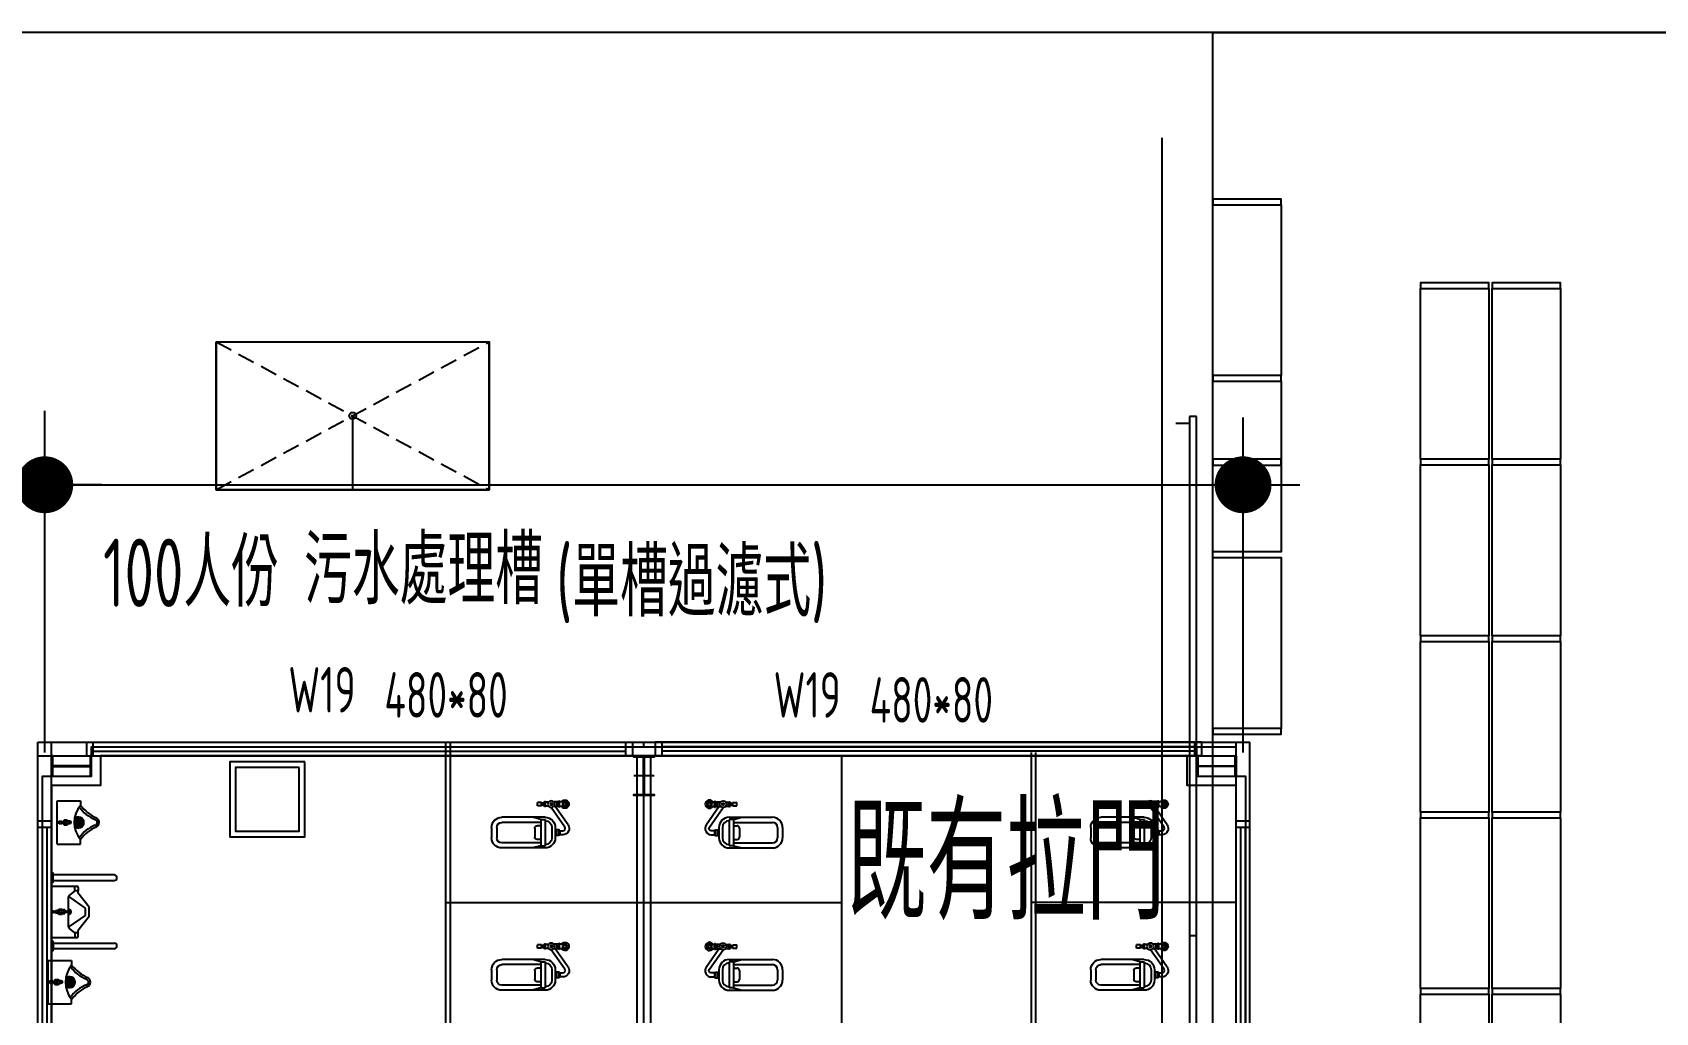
# Model space of a CAD drawing. Extents: x -40736 to 716455, y -65544 to 37405.
# Drawn here: x 352354 to 353780, y -32904 to -32043 of the extents above; entities that cross this region are included whole.
import ezdxf

# ---------------------------------------------------------------- set-up
doc = ezdxf.new("R2010")
doc.units = 0
doc.header["$LTSCALE"] = 600
doc.header["$MEASUREMENT"] = 0
doc.linetypes.add('DASHED2', pattern=[0.375, 0.25, -0.125])
doc.layers.get('0').update_dxf_attribs({"linetype": 'CONTINUOUS'})
doc.layers.get('DEFPOINTS').update_dxf_attribs({"linetype": 'CONTINUOUS'})
for name, color, linetype in [('1', 1, 'CONTINUOUS'), ('C3', 3, 'CONTINUOUS'), ('C4', 4, 'CONTINUOUS'), ('C5', 5, 'CONTINUOUS'), ('C6', 6, 'CONTINUOUS'), ('C7', 7, 'CONTINUOUS'), ('DIM', 4, 'CONTINUOUS'), ('DOOR', 7, 'CONTINUOUS'), ('DTOILET', 4, 'CONTINUOUS'), ('F', 22, 'CONTINUOUS'), ('TOILET', 5, 'CONTINUOUS'), ('WALL', 2, 'CONTINUOUS'), ('WINDOW', 5, 'CONTINUOUS'), ('WINDOWP', 4, 'CONTINUOUS'), ('底圖', 253, 'CONTINUOUS')]:
    doc.layers.add(name, color=color, linetype=linetype)
doc.styles.add('CHINESET', font='ISOCP.SHX', dxfattribs={"width": 0.7, "bigfont": 'CHINESET.SHX'})

# ---------------------------------------------------------------- blocks, each defined once
blk = doc.blocks.new('*X435')
at = {"layer": 'C6', "color": 0}
for p, q in [((12380.1, 69469.7), (12381.2, 69470.8)), ((12381.9, 69469.7), (12383, 69470.8)), ((12385.4, 69469.7), (12386.5, 69470.8)), ((12387.2, 69469.7), (12388.3, 69470.8)), ((12388.4, 69467.4), (12389.1, 69468.1)), ((12388.4, 69465.6), (12389.1, 69466.3)), ((12388.4, 69462.1), (12389.1, 69462.8)), ((12388.4, 69460.3), (12389.1, 69461)), ((12390.7, 69469.7), (12391.8, 69470.8)), ((12392.5, 69469.7), (12393.6, 69470.8)), ((12396, 69469.7), (12397.1, 69470.8)), ((12388.4, 69456.8), (12389.1, 69457.5)), ((12388.4, 69455), (12389.1, 69455.7)), ((12388.4, 69451.5), (12389.1, 69452.2)), ((12388.4, 69449.7), (12389.1, 69450.4)), ((12388.4, 69446.2), (12389.1, 69446.9)), ((12379.8, 69435.8), (12380.9, 69436.9)), ((12383.3, 69435.8), (12384.4, 69436.9)), ((12385.1, 69435.8), (12386.2, 69436.9)), ((12388.4, 69444.4), (12389.1, 69445.1)), ((12388.4, 69440.9), (12389.1, 69441.6)), ((12388.4, 69439.1), (12389.1, 69439.8)), ((12388.6, 69435.8), (12389.7, 69436.9)), ((12390.4, 69435.8), (12391.5, 69436.9)), ((12393.9, 69435.8), (12395, 69436.9)), ((12395.7, 69435.8), (12396.8, 69436.9))]:
    blk.add_line(p, q, dxfattribs=at)
blk = doc.blocks.new('DOT')
at = {"color": 0}
blk.add_line((-1, 0), (1, 0), dxfattribs=at)
at = {"color": 0, "const_width": 0.5}
blk.add_lwpolyline([(-0.25, 0, 1), (0.25, 0, 1)], format="xyb", close=True, dxfattribs=at)
blk = doc.blocks.new('T004-A', base_point=(2152.1, 2934.2))
at = {"layer": 'DTOILET'}
for p, q in [((2160.3, 2925.2), (2164.3, 2925.2)), ((2164.3, 2920.7), (2164.3, 2925.7)), ((2164.3, 2925.7), (2165.1, 2925.7)), ((2165.1, 2920.7), (2165.1, 2925.7)), ((2165.1, 2925.2), (2169.4, 2925.2)), ((2166.7, 2921.2), (2166.7, 2925.2)), ((2174.1, 2924.9), (2176.7, 2924.9)), ((2176.7, 2921.2), (2176.7, 2925.2)), ((2176.7, 2925.2), (2177.5, 2925.2)), ((2177.5, 2921.2), (2177.5, 2925.2)), ((2177.5, 2924.9), (2178.3, 2924.9)), ((2178.3, 2921.4), (2178.3, 2924.9)), ((2178.3, 2924.1), (2180.3, 2924.1)), ((2180.3, 2921.7), (2180.3, 2924.7)), ((2180.3, 2924.7), (2183.8, 2924.7)), ((2183.8, 2921.7), (2183.8, 2924.7)), ((2160.3, 2921.2), (2164.3, 2921.2)), ((2164.3, 2920.7), (2165.1, 2920.7)), ((2165.1, 2921.2), (2169.4, 2921.2)), ((2174.1, 2921.4), (2176.7, 2921.4)), ((2176.7, 2921.2), (2177.5, 2921.2)), ((2177.5, 2921.4), (2178.3, 2921.4)), ((2178.3, 2922.3), (2180.3, 2922.3)), ((2180.3, 2921.7), (2183.8, 2921.7)), ((2161.4, 2896.4), (2164.1, 2896.4)), ((2164.1, 2900.4), (2164.1, 2895.9)), ((2164.1, 2900.4), (2165.1, 2900.4)), ((2164.1, 2895.9), (2165.1, 2895.9)), ((2165.1, 2900.7), (2165.1, 2895.7)), ((2165.1, 2900.7), (2167.1, 2900.7)), ((2165.1, 2895.7), (2167.1, 2895.7)), ((2167.1, 2900.7), (2167.1, 2895.7)), ((2167.1, 2900.4), (2168.1, 2900.4)), ((2167.1, 2895.9), (2168.1, 2895.9)), ((2171.1, 2902.7), (2171.1, 2893.7)), ((2180.9, 2907.2), (2215.1, 2907.2)), ((2180.9, 2904.2), (2184.1, 2904.2)), ((2186.1, 2902.2), (2186.1, 2894.2)), ((2219.6, 2902.7), (2219.6, 2893.7)), ((2180.9, 2892.2), (2184.1, 2892.2)), ((2180.9, 2889.2), (2215.1, 2889.2))]:
    blk.add_line(p, q, dxfattribs=at)
blk.add_lwpolyline([(2156.9, 2905.1), (2168.1, 2921.2)], dxfattribs=at)
blk.add_lwpolyline([(2164.1, 2899.9), (2161.4, 2899.9, -0.606815), (2159.7, 2903.1), (2171.7, 2920.2)], format="xyb", dxfattribs=at)
for centre, radius in [((2159.7, 2923.2), 2.1), ((2159.7, 2923.2), 1.35), ((2171.7, 2923.2), 3), ((2171.7, 2923.2), 1)]:
    blk.add_circle(centre, radius, dxfattribs=at)
for centre, radius, start, end in [((2159.7, 2923.2), 3.6, 33.749, 326.251), ((2161.4, 2901.9), 5.5, 145, 270), ((2177.1, 2902.7), 6, 90, 180), ((2184.1, 2902.2), 2, 0, 90), ((2215.1, 2902.7), 4.5, 0, 90), ((2177.1, 2893.7), 6, 180, 270), ((2184.1, 2894.2), 2, 270, 0), ((2215.1, 2893.7), 4.5, 270, 0)]:
    blk.add_arc(centre, radius, start, end, dxfattribs=at)
at = {"layer": 'TOILET'}
for p, q in [((2177.1, 2911.7), (2215.1, 2911.7)), ((2177.1, 2909.7), (2177.1, 2886.7)), ((2180.9, 2909.7), (2177.1, 2909.7)), ((2180.9, 2909.7), (2188.1, 2911.7)), ((2180.9, 2909.7), (2180.9, 2886.7)), ((2168.1, 2902.7), (2168.1, 2893.7)), ((2224.1, 2902.7), (2224.1, 2893.7)), ((2180.9, 2886.7), (2177.1, 2886.7)), ((2177.1, 2884.7), (2215.1, 2884.7)), ((2180.9, 2886.7), (2188.1, 2884.7))]:
    blk.add_line(p, q, dxfattribs=at)
for centre, start, end in [((2177.1, 2902.7), 90, 180), ((2215.1, 2902.7), 0, 90), ((2177.1, 2893.7), 180, 270), ((2215.1, 2893.7), 270, 0)]:
    blk.add_arc(centre, 9, start, end, dxfattribs=at)
blk = doc.blocks.new('T012-A', base_point=(3638.8, 4041.3))
at = {"layer": 'DTOILET'}
for p, q in [((3657, 4041), (3656.7, 4041.3)), ((3657, 4041), (3658.7, 4041)), ((3658.7, 4039.6), (3657, 4039.6)), ((3657, 4039.6), (3657, 4037.2)), ((3657, 4037.2), (3658.7, 4037.2)), ((3657.3, 4039.6), (3657.3, 4041)), ((3657.3, 4036.2), (3657.3, 4037.2)), ((3658.4, 4039.6), (3658.4, 4041)), ((3658.4, 4037.2), (3658.4, 4036.2)), ((3658.7, 4041), (3658.9, 4041.3)), ((3658.7, 4037.2), (3658.7, 4039.6)), ((3656.8, 4031.7), (3656.8, 4030)), ((3656.8, 4030), (3658.9, 4030)), ((3657.1, 4030), (3657.1, 4028.9)), ((3657.1, 4028.9), (3658.6, 4028.9)), ((3657.3, 4031.5), (3657.3, 4030)), ((3657.5, 4030), (3657.5, 4028.9)), ((3658.1, 4028.9), (3658.1, 4030)), ((3658.5, 4031.5), (3658.5, 4030)), ((3658.5, 4030), (3658.5, 4028.9)), ((3658.6, 4028.9), (3658.6, 4030)), ((3658.9, 4030), (3658.9, 4031.7))]:
    blk.add_line(p, q, dxfattribs=at)
for points in [[(3654.7, 4022, -1.169756), (3654.7, 4022.5), (3656.6, 4022.3)], [(3655, 4023.6, -1.169756), (3655.2, 4024), (3656.8, 4022.9)], [(3656.1, 4024.9, -1.169756), (3656.5, 4025.1), (3657.2, 4023.3)], [(3657.6, 4025.4, -1.169756), (3658, 4025.4), (3657.8, 4023.5)], [(3659.2, 4025.1, -1.169756), (3659.6, 4024.9), (3658.4, 4023.3)], [(3660.4, 4024, -1.169756), (3660.6, 4023.6), (3658.9, 4022.9)], [(3661, 4022.5, -1.169756), (3661, 4022), (3659.1, 4022.3)], [(3655.2, 4020.5, -1.169756), (3655, 4020.9), (3656.8, 4021.6)], [(3656.5, 4019.4, -1.169756), (3656.1, 4019.7), (3657.2, 4021.2)], [(3658, 4019.1, -1.169756), (3657.6, 4019.1), (3657.8, 4021)], [(3659.6, 4019.7, -1.169756), (3659.2, 4019.4), (3658.4, 4021.2)], [(3660.6, 4020.9, -1.169756), (3660.4, 4020.5), (3658.9, 4021.6)]]:
    blk.add_lwpolyline(points, format="xyb", close=True, dxfattribs=at)
for centre, radius in [((3657.8, 4022.3), 3.61), ((3657.8, 4033.8), 2.41), ((3657.8, 4033.8), 0.802), ((3657.8, 4022.3), 0.314)]:
    blk.add_circle(centre, radius, dxfattribs=at)
for centre, radius, start, end in [((3657.8, 4022.5), 4.78, 132.4147, 47.5853), ((3625.6, 3995.8), 32.2, 21.8312, 54.3975), ((3690.3, 3995.8), 32.2, 125.8055, 158.1688)]:
    blk.add_arc(centre, radius, start, end, dxfattribs=at)
at = {"layer": 'DTOILET', "linetype": 'Continuous'}
blk.add_arc((3657.9, 4008.7), 2.68, 201.8312, 338.1688, dxfattribs=at)
at = {"layer": 'TOILET'}
for p, q in [((3638.8, 4041.3), (3676.8, 4041.3)), ((3638.8, 4041.3), (3638.8, 4020.8)), ((3676.8, 4041.3), (3676.8, 4020.8)), ((3638.8, 4020.8), (3642.8, 4020.8)), ((3676.8, 4020.8), (3672.8, 4020.8))]:
    blk.add_line(p, q, dxfattribs=at)
for centre, radius, start, end in [((3657.8, 4002.6), 23.6, 50.536, 129.464), ((3621.3, 3992.3), 35.7, 24.3154, 52.8619), ((3696.3, 3991.3), 37.7, 128.4729, 155.7836)]:
    blk.add_arc(centre, radius, start, end, dxfattribs=at)
at = {"layer": 'TOILET', "linetype": 'Continuous'}
blk.add_arc((3657.9, 4008.7), 4.45, 202.4368, 333.5283, dxfattribs=at)
blk = doc.blocks.new('T016-A', base_point=(3688, 4041.3))
at = {"layer": 'DTOILET'}
for p, q in [((3709.7, 4039.7), (3709.7, 4041.3)), ((3711.3, 4039.9), (3709.7, 4039.9)), ((3711.3, 4039.7), (3709.7, 4039.7)), ((3709.7, 4037.9), (3709.7, 4035.6)), ((3711.3, 4037.9), (3709.7, 4037.9)), ((3709.7, 4037.6), (3711.3, 4037.6)), ((3710, 4037.9), (3710, 4039.7)), ((3711, 4039.7), (3711, 4037.9)), ((3711.3, 4041.3), (3711.3, 4039.7)), ((3711.3, 4035.6), (3711.3, 4037.9)), ((3692, 4020.9), (3696, 4025.6)), ((3696.9, 4026.3), (3707.3, 4011.3)), ((3722.7, 4026.7), (3698.3, 4026.7)), ((3709.1, 4031.3), (3709.1, 4029.7)), ((3709.1, 4029.7), (3712.2, 4029.7)), ((3709.5, 4029.7), (3709.5, 4031.1)), ((3709.6, 4028.4), (3709.6, 4029.7)), ((3711.7, 4028.4), (3709.6, 4028.4)), ((3709.8, 4028.4), (3709.8, 4029.7)), ((3710, 4030.9), (3710, 4029.7)), ((3710.3, 4029.7), (3710.3, 4028.4)), ((3710.6, 4029.7), (3710.6, 4030.9)), ((3710.9, 4028.4), (3710.9, 4029.7)), ((3711.2, 4030.9), (3711.2, 4029.7)), ((3711.4, 4028.4), (3711.4, 4029.7)), ((3711.7, 4029.7), (3711.7, 4031.2)), ((3711.7, 4029.7), (3711.7, 4028.4)), ((3712.2, 4029.7), (3712.2, 4031.5)), ((3713.8, 4011.3), (3724.2, 4026.3)), ((3729, 4020.9), (3725, 4025.6)), ((3692, 4020.9), (3688, 4020.9)), ((3692, 4017.8), (3692, 4020.9)), ((3707.3, 4011.3), (3713.8, 4011.3)), ((3729, 4020.9), (3733.1, 4020.9)), ((3729, 4017.8), (3729, 4020.9))]:
    blk.add_line(p, q, dxfattribs=at)
for radius in [2.44, 1.05]:
    blk.add_circle((3710.5, 4033.3), radius, dxfattribs=at)
for centre, radius, start, end in [((3698.3, 4023.7), 3, 90, 139.9794), ((3710.5, 4026.7), 2.6, 180.1003, 359.8997), ((3710.5, 4026.7), 1.38, 180.1887, 359.8113), ((3722.7, 4023.7), 3, 40.0206, 90)]:
    blk.add_arc(centre, radius, start, end, dxfattribs=at)
at = {"layer": 'TOILET', "linetype": 'Continuous'}
for p, q in [((3676.5, 4040.3), (3676.5, 4041.3)), ((3684, 4039.8), (3677, 4039.8)), ((3678, 3986.3), (3678, 4039.8)), ((3683, 4039.8), (3683, 3986.3)), ((3684.5, 4041.3), (3684.5, 4040.3)), ((3736.5, 4041.3), (3736.5, 4040.3)), ((3737, 4039.8), (3744, 4039.8)), ((3738, 4039.8), (3738, 3986.3)), ((3743, 3986.3), (3743, 4039.8)), ((3744.5, 4040.3), (3744.5, 4041.3))]:
    blk.add_line(p, q, dxfattribs=at)
at = {"layer": 'TOILET'}
for p, q in [((3688, 4041.3), (3733, 4041.3)), ((3688, 4041.3), (3688, 4018.8)), ((3733, 4041.3), (3733, 4018.8)), ((3689, 4017.8), (3692, 4017.8)), ((3692.5, 4018.2), (3692, 4017.8)), ((3706.5, 4008.3), (3693.7, 4018.1)), ((3706.5, 4008.3), (3714.6, 4008.3)), ((3714.6, 4008.3), (3727.3, 4018.1)), ((3728.4, 4018.2), (3729, 4017.8)), ((3732, 4017.8), (3729, 4017.8))]:
    blk.add_line(p, q, dxfattribs=at)
at = {"layer": 'TOILET', "linetype": 'Continuous'}
for centre, radius, start, end in [((3677, 4040.3), 0.5, 180, 270), ((3684, 4040.3), 0.5, 270, 0), ((3737, 4040.3), 0.5, 180, 270), ((3744, 4040.3), 0.5, 270, 0), ((3680.5, 3986.3), 2.5, 180, 0), ((3740.5, 3986.3), 2.5, 180, 0)]:
    blk.add_arc(centre, radius, start, end, dxfattribs=at)
at = {"layer": 'TOILET'}
for centre, start, end in [((3689, 4018.8), 180, 270), ((3693.1, 4017.3), 52.5266, 121.5331), ((3727.9, 4017.3), 58.4311, 127.6526), ((3732, 4018.8), 270, 0)]:
    blk.add_arc(centre, 1, start, end, dxfattribs=at)
blk = doc.blocks.new('*U438')
at = {"layer": 'F', "linetype": 'Continuous'}
for p, q in [((-240, 6), (-240, -6)), ((240, 6), (240, -6))]:
    blk.add_line(p, q, dxfattribs=at)
at = {"layer": 'WINDOW', "linetype": 'Continuous'}
for p, q in [((-234, -6), (-234, 6)), ((-234, 2), (234, 2)), ((234, -6), (234, 6)), ((-234, -2), (234, -2))]:
    blk.add_line(p, q, dxfattribs=at)
at = {"layer": 'WINDOWP', "linetype": 'Continuous'}
for p, q in [((-240, 6), (240, 6)), ((-240, -6), (240, -6))]:
    blk.add_line(p, q, dxfattribs=at)
blk = doc.blocks.new('*U439')
at = {"layer": 'WALL', "linetype": 'Continuous'}
for p, q in [((-240, 6), (-240, -6)), ((240, 6), (240, -6))]:
    blk.add_line(p, q, dxfattribs=at)
at = {"layer": 'WINDOW', "linetype": 'Continuous'}
for p, q in [((-234, -6), (-234, 6)), ((234, 2), (-234, 2)), ((234, -6), (234, 6)), ((234, -2), (-234, -2))]:
    blk.add_line(p, q, dxfattribs=at)
at = {"layer": 'WINDOWP', "linetype": 'Continuous'}
for p, q in [((240, 6), (-240, 6)), ((240, -6), (-240, -6))]:
    blk.add_line(p, q, dxfattribs=at)
blk = doc.blocks.new('*U440')
at = {"layer": 'F', "linetype": 'Continuous'}
for p, q in [((-6, 240), (6, 240)), ((-6, -240), (6, -240))]:
    blk.add_line(p, q, dxfattribs=at)
at = {"layer": 'WINDOW', "linetype": 'Continuous'}
for p, q in [((6, 234), (-6, 234)), ((-2, -234), (-2, 234)), ((2, -234), (2, 234)), ((6, -234), (-6, -234))]:
    blk.add_line(p, q, dxfattribs=at)
at = {"layer": 'WINDOWP', "linetype": 'Continuous'}
for p, q in [((-6, -240), (-6, 240)), ((6, -240), (6, 240))]:
    blk.add_line(p, q, dxfattribs=at)
blk = doc.blocks.new('*U441')
at = {"layer": 'C7', "linetype": 'Continuous'}
for p, q in [((-6, 450), (6, 450)), ((-6, -450), (6, -450))]:
    blk.add_line(p, q, dxfattribs=at)
at = {"layer": 'DOOR', "linetype": 'Continuous'}
for p, q in [((6, 456), (6, -456)), ((12, 456), (6, 456)), ((12, -456), (12, 456)), ((6, 0), (12, 0)), ((6, -456), (12, -456))]:
    blk.add_line(p, q, dxfattribs=at)
blk = doc.blocks.new('A$C4F246E42')
at = {"layer": 'C4', "linetype": 'Continuous'}
blk.add_line((-7560, 13417), (-7560, 12767), dxfattribs=at)
blk.add_circle((-7560, 13417), 30, dxfattribs=at)
at = {"layer": 'C5', "linetype": 'Continuous'}
for p, q in [((-8760, 14067), (-8760, 12767)), ((-6360, 12767), (-6360, 14067)), ((-8760, 12767), (-6360, 12767))]:
    blk.add_line(p, q, dxfattribs=at)
at = {"layer": 'C5', "linetype": 'DASHED2'}
for points in [[(-8760, 12767), (-6360, 14067)], [(-8760, 14067), (-6360, 12767)]]:
    blk.add_lwpolyline(points, dxfattribs=at)
at = {"layer": 'C5', "linetype": 'Continuous'}
blk.add_lwpolyline([(-8760, 14067), (-6360, 14067), (-6360, 12767), (-8760, 12767), (-8760, 14067)], dxfattribs=at)
at = {"layer": 'C6', "linetype": 'Continuous'}
for points in [[(-10205, 10430), (-10205, 10250), (-10194, 10250), (-10194, 10336), (-9866, 10336), (-9866, 10250), (-9855, 10250), (-9855, 10430), (-9866, 10430), (-9866, 10343), (-10194, 10343), (-10194, 10430), (-10205, 10430)], [(-5090, 10430), (-4910, 10430), (-4910, 10419), (-4997, 10419), (-4997, 10091), (-4910, 10091), (-4910, 10080), (-5090, 10080), (-5090, 10091), (-5004, 10091), (-5004, 10419), (-5090, 10419), (-5090, 10430)], [(205, 10430), (205, 10250), (194, 10250), (194, 10336), (-134, 10336), (-134, 10250), (-145, 10250), (-145, 10430), (-134, 10430), (-134, 10343), (194, 10343), (194, 10430), (205, 10430)]]:
    blk.add_lwpolyline(points, dxfattribs=at)
at = {"layer": 'C7', "linetype": 'DASHED2'}
for p, q in [((-5000, 380), (-5000, 10550)), ((-5000, 260), (-5000, 10430))]:
    blk.add_line(p, q, dxfattribs=at)
at = {"layer": 'C7'}
for p, q in [((-4820, 10510), (-3260, 10510)), ((-1595, 10510), (205, 10510))]:
    blk.add_line(p, q, dxfattribs=at)
at = {"layer": 'C7', "linetype": 'Continuous'}
for p, q in [((-3260, 1700), (-3260, 10430)), ((-1595, 4180), (-1595, 10460)), ((-1555, 4180), (-1555, 10460)), ((-4910, 10255), (-5090, 10255)), ((-6740, 9140), (-3260, 9140)), ((205, 9140), (-1595, 9140))]:
    blk.add_line(p, q, dxfattribs=at)
for points in [[(-6740, 1700), (-6740, 10550)], [(-6700, 1700), (-6700, 10550)]]:
    blk.add_lwpolyline(points, dxfattribs=at)
at = {"layer": 'DEFPOINTS', "color": 7, "linetype": 'Continuous'}
blk.add_point((265, 12775), dxfattribs=at)
at = {"layer": 'DIM', "color": 0, "linetype": 'Continuous'}
for p, q in [((-10265, 10460), (-10265, 13460)), ((265, 10460), (265, 13403)), ((-10265, 12811), (265, 12811))]:
    blk.add_line(p, q, dxfattribs=at)
at = {"layer": 'F', "linetype": 'Continuous'}
for points in [[(205, 4630), (205, 10170), (-226, 10170), (-226, 10430), (-9775, 10430), (-9775, 10170), (-10205, 10170), (-10205, 4630)], [(-10285, 4550), (-10285, 10250), (-9855, 10250), (-9855, 10510), (-145, 10510), (-145, 10250), (285, 10250), (285, 4550)]]:
    blk.add_lwpolyline(points, dxfattribs=at)
at = {"layer": 'TOILET', "elevation": 0}
for points in [[(-7980, 10378), (-8640, 10378), (-8640, 9718), (-7980, 9718)], [(-8030, 10328), (-8590, 10328), (-8590, 9768), (-8030, 9768)]]:
    blk.add_lwpolyline(points, close=True, dxfattribs=at)
at = {"layer": 'WALL', "linetype": 'Continuous'}
for p, q in [((-10325, 10550), (-9900, 10550)), ((-10325, 9860), (-10325, 10550)), ((-10325, 10430), (-9900, 10430)), ((-10205, 9860), (-10205, 10550)), ((-5100, 10550), (325, 10550)), ((-5100, 10430), (205, 10430)), ((-5060, 1700), (-5060, 10430)), ((-4940, 1700), (-4940, 10430)), ((205, 0), (205, 10550)), ((325, 0), (325, 10550))]:
    blk.add_line(p, q, dxfattribs=at)
at = {"color": 0, "linetype": 'Continuous', "xscale": 500, "yscale": 500, "zscale": 500, "rotation": 180}
blk.add_blockref('DOT', (-10265, 12811), dxfattribs=at)
at = {"color": 0, "linetype": 'Continuous', "xscale": 500, "yscale": 500, "zscale": 500}
blk.add_blockref('DOT', (265, 12811), dxfattribs=at)
at = {"layer": 'C6', "yscale": 10, "zscale": 10}
for p, xscale, rotation in [((684503, 134227), -10, 90), ((-694503, 134227), 10, 270.0000000016675)]:
    blk.add_blockref('*X435', p, dxfattribs=dict(at, xscale=xscale, rotation=rotation))
at = {"layer": 'C6', "xscale": 10, "yscale": 10, "zscale": 10}
blk.add_blockref('*X435', (-128888, -684278), dxfattribs=at)
at = {"layer": 'DOOR', "linetype": 'Continuous', "xscale": 10, "yscale": 10, "zscale": 10}
blk.add_blockref('*U441', (-265, 8852), dxfattribs=at)
at = {"layer": 'TOILET', "linetype": 'Continuous', "xscale": 10, "yscale": 10, "zscale": 10, "rotation": 90}
for name, p in [('T012-A', (-10157, 9654)), ('T016-A', (-10206, 8834)), ('T012-A', (-10234, 8251))]:
    blk.add_blockref(name, p, dxfattribs=at)
at = {"layer": 'TOILET', "linetype": 'Continuous', "yscale": 10, "zscale": 10}
for p, xscale in [((-5619, 10115), -10), ((-4501, 10115), 10), ((-354, 10115), -10), ((-5619, 8865), -10), ((-4501, 8865), 10), ((-354, 8865), -10)]:
    blk.add_blockref('T004-A', p, dxfattribs=dict(at, xscale=xscale))
at = {"layer": 'WINDOW', "linetype": 'Continuous', "xscale": 10, "yscale": 10, "zscale": 10}
for name, p in [('*U438', (-7500, 10490)), ('*U439', (-2500, 10490)), ('*U440', (-10265, 7460)), ('*U440', (265, 7460))]:
    blk.add_blockref(name, p, dxfattribs=at)
at = {"layer": 'C3', "linetype": 'Continuous', "style": 'CHINESET', "width": 0.7}
for s, p in [('W19', (-8125, 10810)), ('480*80', (-7281, 10765)), ('W19', (-3861, 10765)), ('480*80', (-3017, 10721))]:
    blk.add_text(s, height=400, dxfattribs=at).set_placement(p)
at = {"layer": 'C4', "linetype": 'Continuous', "style": 'CHINESET', "width": 0.7}
for s, height, p in [('污水處理槽', 600, (-7987, 11762)), ('100人份', 600, (-9753, 11738)), ('(單槽過濾式)', 600, (-5771, 11655)), ('既有拉門', 1000, (-3218, 8991))]:
    blk.add_text(s, height=height, dxfattribs=at).set_placement(p)

msp = doc.modelspace()

# ---------------------------------------------------------------- linework, layer by layer
at = {"color": 0}
msp.add_lwpolyline([(360437.28956, -32043.29681), (348358.78957, -32043.29681), (348358.78957, -49721.79681), (360437.28956, -49721.79681)], close=True, dxfattribs=at)
for points in [[(353573.78957, -32268.29681), (353633.78957, -32268.29681), (353633.78957, -32263.29681), (353573.78957, -32263.29681)], [(353573.78957, -32268.29681), (353633.78957, -32268.29681), (353633.78957, -32418.29681), (353573.78957, -32418.29681)], [(353636.78957, -32268.29681), (353696.78957, -32268.29681), (353696.78957, -32263.29681), (353636.78957, -32263.29681)], [(353636.78957, -32268.29681), (353696.78957, -32268.29681), (353696.78957, -32418.29681), (353636.78957, -32418.29681)], [(353573.78957, -32423.29681), (353633.78957, -32423.29681), (353633.78957, -32418.29681), (353573.78957, -32418.29681)], [(353636.78957, -32423.29681), (353696.78957, -32423.29681), (353696.78957, -32418.29681), (353636.78957, -32418.29681)], [(353573.78957, -32423.29681), (353633.78957, -32423.29681), (353633.78957, -32573.29681), (353573.78957, -32573.29681)], [(353636.78957, -32423.29681), (353696.78957, -32423.29681), (353696.78957, -32573.29681), (353636.78957, -32573.29681)], [(353573.78957, -32578.29681), (353633.78957, -32578.29681), (353633.78957, -32573.29681), (353573.78957, -32573.29681)], [(353636.78957, -32578.29681), (353696.78957, -32578.29681), (353696.78957, -32573.29681), (353636.78957, -32573.29681)], [(353573.78957, -32578.29681), (353633.78957, -32578.29681), (353633.78957, -32728.29681), (353573.78957, -32728.29681)], [(353636.78957, -32578.29681), (353696.78957, -32578.29681), (353696.78957, -32728.29681), (353636.78957, -32728.29681)], [(353573.78957, -32733.29681), (353633.78957, -32733.29681), (353633.78957, -32728.29681), (353573.78957, -32728.29681)], [(353636.78957, -32733.29681), (353696.78957, -32733.29681), (353696.78957, -32728.29681), (353636.78957, -32728.29681)], [(353573.78957, -32733.29681), (353633.78957, -32733.29681), (353633.78957, -32883.29681), (353573.78957, -32883.29681)], [(353636.78957, -32733.29681), (353696.78957, -32733.29681), (353696.78957, -32883.29681), (353636.78957, -32883.29681)], [(353573.78957, -32888.29681), (353633.78957, -32888.29681), (353633.78957, -32883.29681), (353573.78957, -32883.29681)], [(353573.78957, -32888.29681), (353633.78957, -32888.29681), (353633.78957, -33038.29681), (353573.78957, -33038.29681)], [(353636.78957, -32888.29681), (353696.78957, -32888.29681), (353696.78957, -32883.29681), (353636.78957, -32883.29681)], [(353636.78957, -32888.29681), (353696.78957, -32888.29681), (353696.78957, -33038.29681), (353636.78957, -33038.29681)]]:
    msp.add_lwpolyline(points, close=True)
at = {"layer": '1'}
for points in [[(353391.28837, -32194.70677), (353451.28837, -32194.70677), (353451.28837, -32189.70677), (353391.28837, -32189.70677)], [(353391.28837, -32194.70677), (353451.28837, -32194.70677), (353451.28837, -32344.70677), (353391.28837, -32344.70677)], [(353391.28837, -32349.70677), (353451.28837, -32349.70677), (353451.28837, -32344.70677), (353391.28837, -32344.70677)], [(353391.28837, -32349.70677), (353451.28837, -32349.70677), (353451.28837, -32499.70677), (353391.28837, -32499.70677)], [(353391.28837, -32423.32065), (353451.28837, -32423.32065), (353451.28837, -32418.32065), (353391.28837, -32418.32065)], [(353391.28837, -32504.70677), (353451.28837, -32504.70677), (353451.28837, -32654.70677), (353391.28837, -32654.70677)], [(353391.28837, -32659.70677), (353451.28837, -32659.70677), (353451.28837, -32654.70677), (353391.28837, -32654.70677)]]:
    msp.add_lwpolyline(points, close=True, dxfattribs=at)
at = {"layer": '底圖', "color": 253}
for p, q in [((353391.28837, -33643.31825), (353391.28837, -32043.31825)), ((353391.28837, -32043.32065), (357391.28837, -32043.31825)), ((353346.29017, -32135.81825), (353346.29017, -33608.31825))]:
    msp.add_line(p, q, dxfattribs=at)
msp.add_lwpolyline([(353391.28837, -32043.32065), (360391.29137, -32043.32065), (360391.29137, -33643.31825), (353391.28837, -33643.31825)], close=True, dxfattribs=at)

# ---------------------------------------------------------------- block references
at = {"layer": '底圖', "color": 253, "xscale": 0.1, "yscale": 0.1, "zscale": 0.1}
msp.add_blockref('A$C4F246E42', (353391.28957, -33721.79681), dxfattribs=at)

doc.saveas('drawing.dxf')
